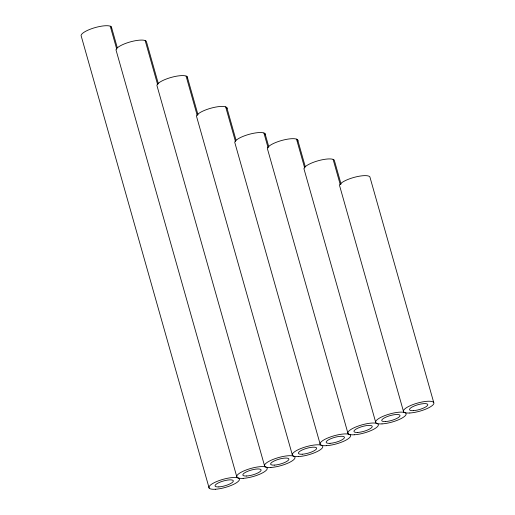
<?xml version="1.0" encoding="UTF-8"?>
<svg xmlns="http://www.w3.org/2000/svg" width="515" height="515" viewBox="0 0 515 515"><rect width="100%" height="100%" fill="white"/><g stroke="black" fill="none" stroke-linecap="round" stroke-linejoin="round"><path stroke-width="0.77" d="M433.714 402.466L369.879 176.877A15.83 4.204 -15.8 0 0 352.266 177.913A15.83 4.204 -15.8 0 0 339.752 186.211L403.586 411.8M341.059 184.087L334.286 160.159A15.83 4.204 -15.8 0 0 316.674 161.195A15.83 4.204 -15.8 0 0 304.159 169.493L375.808 422.693M333.115 159.38L340.273 184.685M297.696 139.913L305.344 166.957M296.524 139.134L304.687 167.993M265.09 133.771L268.811 146.91M263.918 132.992L268.109 147.805M348.024 433.585L267.568 149.247A15.83 4.204 -15.8 0 1 282.072 140.376A15.83 4.204 -15.8 0 1 297.837 141.013M226.838 107.654L236.018 140.099M225.667 106.875L235.484 141.573M320.246 444.477L234.969 143.106A15.83 4.204 -15.8 0 1 249.472 134.228A15.83 4.204 -15.8 0 1 265.238 134.872M187.254 76.838L197.985 114.768M186.082 76.053L197.226 115.45M292.462 455.369L196.711 116.989A15.83 4.204 -15.8 0 1 211.214 108.111A15.83 4.204 -15.8 0 1 226.986 108.755M158.388 83.894L146.337 41.316A15.83 4.204 -15.8 0 0 128.731 42.352A15.83 4.204 -15.8 0 0 116.216 50.65L236.906 477.154M145.166 40.537L157.642 84.627M264.684 466.262L157.127 86.166A15.83 4.204 -15.8 0 1 171.63 77.295A15.83 4.204 -15.8 0 1 187.402 77.932M111.414 26.947L117.323 47.837M110.236 26.168L116.738 49.137M209.122 488.053L81.286 36.282A15.83 4.204 -15.8 0 1 95.79 27.411A15.83 4.204 -15.8 0 1 111.555 28.048M409.805 412.998A15.83 4.204 -15.8 0 0 433.862 403.567A15.83 4.204 -15.8 0 0 412.296 404.835A15.83 4.204 -15.8 0 0 409.805 412.998M382.021 423.89A15.83 4.204 -15.8 0 0 406.077 414.459A15.83 4.204 -15.8 0 0 384.512 415.727A15.83 4.204 -15.8 0 0 382.021 423.89M413.339 410.655A9.502 2.524 -15.8 0 0 427.778 404.99A9.502 2.524 -15.8 0 0 414.839 405.756A9.502 2.524 -15.8 0 0 413.339 410.655M354.243 434.782A15.83 4.204 -15.8 0 0 378.3 425.351A15.83 4.204 -15.8 0 0 356.734 426.62A15.83 4.204 -15.8 0 0 354.243 434.782M385.561 421.547A9.502 2.524 -15.8 0 0 399.994 415.888A9.502 2.524 -15.8 0 0 387.055 416.648A9.502 2.524 -15.8 0 0 385.561 421.547M326.459 445.681A15.83 4.204 -15.8 0 0 350.515 436.244A15.83 4.204 -15.8 0 0 328.95 437.512A15.83 4.204 -15.8 0 0 326.459 445.681M357.777 432.439A9.502 2.524 -15.8 0 0 372.216 426.781A9.502 2.524 -15.8 0 0 359.277 427.54A9.502 2.524 -15.8 0 0 357.777 432.439M298.681 456.573A15.83 4.204 -15.8 0 0 322.738 447.136A15.83 4.204 -15.8 0 0 301.172 448.404A15.83 4.204 -15.8 0 0 298.681 456.573M329.999 443.331A9.502 2.524 -15.8 0 0 344.432 437.673A9.502 2.524 -15.8 0 0 331.493 438.432A9.502 2.524 -15.8 0 0 329.999 443.331M270.896 467.466A15.83 4.204 -15.8 0 0 294.953 458.028A15.83 4.204 -15.8 0 0 273.388 459.296A15.83 4.204 -15.8 0 0 270.896 467.466M302.221 454.224A9.502 2.524 -15.8 0 0 316.654 448.565A9.502 2.524 -15.8 0 0 303.715 449.325A9.502 2.524 -15.8 0 0 302.221 454.224M243.119 478.358A15.83 4.204 -15.8 0 0 267.176 468.92A15.83 4.204 -15.8 0 0 245.61 470.195A15.83 4.204 -15.8 0 0 243.119 478.358M274.437 465.116A9.502 2.524 -15.8 0 0 288.87 459.457A9.502 2.524 -15.8 0 0 275.931 460.217A9.502 2.524 -15.8 0 0 274.437 465.116M215.334 489.25A15.83 4.204 -15.8 0 0 239.391 479.819A15.83 4.204 -15.8 0 0 217.826 481.087A15.83 4.204 -15.8 0 0 215.334 489.25M246.659 476.008A9.502 2.524 -15.8 0 0 261.092 470.35A9.502 2.524 -15.8 0 0 248.153 471.109A9.502 2.524 -15.8 0 0 246.659 476.008M218.875 486.907A9.502 2.524 -15.8 0 0 233.308 481.242A9.502 2.524 -15.8 0 0 220.369 482.008A9.502 2.524 -15.8 0 0 218.875 486.907"/></g></svg>
